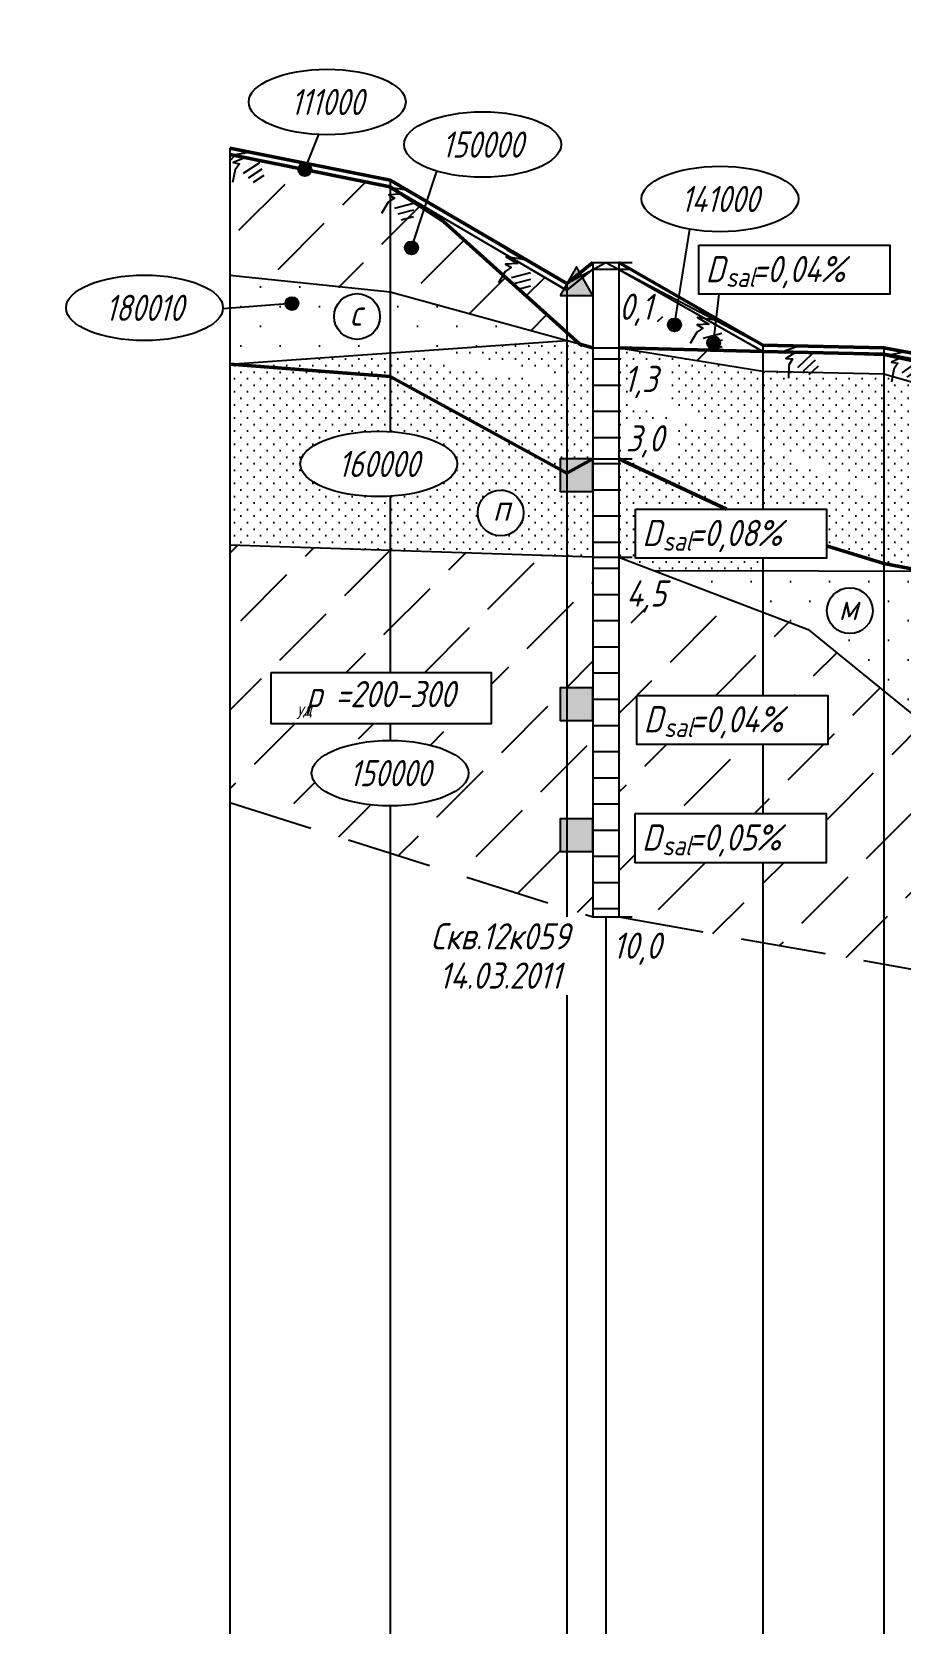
# Model space of a CAD drawing. Extents: x 0 to 1709, y -39 to 624.
# Drawn here: x 107.3 to 173.7, y 403.1 to 524.7 of the extents above; entities that cross this region are included whole.
import ezdxf
from ezdxf import colors
from ezdxf.entities.mleader import LeaderData, LeaderLine
from ezdxf.enums import TextEntityAlignment as Align
from ezdxf.math import Vec2, Vec3

# ---------------------------------------------------------------- set-up
doc = ezdxf.new("R2010")
doc.units = 0
doc.linetypes.add('ИИ27003', pattern=[9.5, 6.5, -3])
for name, color, linetype, lineweight in [('ИИ_ГЕОЛОГИЯ_025', 7, 'Continuous', 25), ('ИИ_ГЕОЛОГИЯ_050', 7, 'Continuous', 50), ('ИИ_ГЕОФИЗИКА_025', 7, 'Continuous', 25), ('ИИ_ПРОФИЛЬ_025', 7, 'Continuous', 25)]:
    doc.layers.add(name, color=color, linetype=linetype, lineweight=lineweight)
doc.layers.add('Профиль', color=7, linetype='Continuous')
doc.layers.add('ТХ-Л', color=140, linetype='Continuous')
doc.styles.add('VNIPISIMPLEXCUR', font='simplex.shx', dxfattribs={"width": 0.8, "oblique": 15})
doc.linetypes.add('ИИ27001', pattern='A,2.5,[1,3dservice.shx,S=1.85,R=180.00002,X=0,Y=0],2.5,-1', length=6)
doc.linetypes.add('ИИ27002', pattern='A,2,-0.6,[1,3dservice.shx,S=0.6,R=30.000013,X=0.9,Y=0],-0.6,[1,3dservice.shx,S=0.6,R=-30.000013,X=0.3,Y=0],-0.6,[1,3dservice.shx,S=0.6,R=209.999975,X=-0.3,Y=0],-0.6,[1,3dservice.shx,S=0.6,R=150.000007,X=-0.9,Y=0],-0.6,2', length=7)
doc.linetypes.add('ИИ27005', pattern='A,2.5,[1,3dservice.shx,S=1.85,R=180.00002,X=0,Y=0],2.5,-2,[4,3dservice.shx,S=0.5,R=0,X=0,Y=0],-2', length=9)
pattern_1 = [(45, (-110.7096, -78.301), (-3, 3), [5, -2])]
pattern_2 = [(0, (-113.7096, -78.30115), (0.5, 0.5), [0, -1])]
pattern_3 = [(0, (-113.7096, -78.3012), (1.5, 1.5), [0, -3])]
pattern_4 = [(0, (-113.7096, -78.3012), (0, 2), [])]

# ---------------------------------------------------------------- blocks, each defined once
blk = doc.blocks.new('ИИ16001')
at = {"linetype": 'Continuous', "lineweight": 25}
h = blk.add_hatch(color=0, dxfattribs=at)
edge = h.paths.add_edge_path()
edge.add_arc((0, 0), 0.5, 0, 360)
at = {"color": 0, "linetype": 'Continuous', "lineweight": 25}
blk.add_circle((0, 0), 0.5, dxfattribs=at)
blk = doc.blocks.new('ИИ25004')
at = {"linetype": 'Continuous', "lineweight": 25}
blk.add_hatch(color=0, dxfattribs=at).paths.add_polyline_path([(-2.5, 0), (0, 0), (-1.25, 2.17)])
at = {"color": 0, "linetype": 'Continuous', "lineweight": 25}
blk.add_lwpolyline([(-2.5, 0), (0, 0), (-1.25, 2.17)], close=True, dxfattribs=at)
blk = doc.blocks.new('ИИ25005')
at = {"linetype": 'Continuous', "lineweight": 25}
blk.add_hatch(color=0, dxfattribs=at).paths.add_polyline_path([(0, 0), (0, 2.5), (-2.5, 2.5), (-2.5, 0)])
at = {"color": 0, "linetype": 'Continuous', "lineweight": 25}
blk.add_lwpolyline([(0, 0), (0, 2.5), (-2.5, 2.5), (-2.5, 0)], close=True, dxfattribs=at)
blk = doc.blocks.new('ИИ25010')
at = {"color": 0, "linetype": 'Continuous', "lineweight": 25}
for points in [[(0, 0), (3, 0), (0.5, -1), (2.5, -1), (1, -2), (2, -2), (1.5, -3), (1.5, -5)], [(4.94, -1.23), (2.82, -3.35)], [(5.47, -2.12), (3.7, -3.88)], [(6, -3), (4.59, -4.41)]]:
    blk.add_lwpolyline(points, dxfattribs=at)
blk = doc.blocks.new('ИИ25042')
at = {"color": 0, "linetype": 'Continuous', "lineweight": 25}
blk.add_circle((0, 0), 1.75, dxfattribs=at)
at = {"color": 0, "linetype": 'Continuous', "style": 'VNIPISIMPLEXCUR', "oblique": 15, "width": 0.8}
blk.add_attdef('CAPTION', text='', height=2, dxfattribs=at).set_placement((0, 0.3), align=Align.MIDDLE_CENTER)
blk = doc.blocks.new('ИИ25020')
at = {"color": 0, "linetype": 'Continuous', "lineweight": 25}
blk.add_ellipse((0, 0), major_axis=(-6, 0), ratio=0.416667, dxfattribs=at)
at = {"color": 0, "linetype": 'Continuous', "style": 'VNIPISIMPLEXCUR', "oblique": 15, "width": 0.75}
blk.add_attdef('INDEX', text='', height=2, dxfattribs=at).set_placement((0, 0), align=Align.MIDDLE_CENTER)

msp = doc.modelspace()

# ---------------------------------------------------------------- hatches: boundary and pattern name
at = {"layer": 'ИИ_ГЕОЛОГИЯ_025'}
h = msp.add_hatch(dxfattribs=at)
h.set_pattern_fill('ИИ_СУПЕСЬ', color=256, pattern_type=2)
h.set_pattern_definition(pattern_1)
h.paths.add_polyline_path([(134.6912, 512.86), (122.4412, 515.31), (122.4412, 506.0629), (134.6912, 504.8032)])
h.paths.add_polyline_path([(138.7501, 510.227), (137.3112, 511.1605), (136.4833, 508.6597, -0.32339553), (136.8262, 508.1851, -1), (135.8262, 508.1851, -0.51126398), (136.4833, 508.6597), (137.3112, 511.1605), (134.8299, 512.7701), (134.6912, 512.7905), (134.6912, 512.7592), (135.4832, 512.2982), (134.6912, 512.2499), (134.6912, 512.1806), (135.0156, 511.9918), (134.6912, 511.7792), (134.6912, 504.8032), (148.1912, 501.1075), (148.1912, 501.7406)])
h = msp.add_hatch(dxfattribs=at)
h.set_pattern_fill('ИИ_СУГЛИНОК', color=256, pattern_type=2)
h.set_pattern_definition([(45, (-113.7096, -78.301), (-3, 3), [])])
h.paths.add_polyline_path([(148.1912, 504.56), (147.6912, 504.56), (147.9826, 505.0647), (143.9335, 507.4482), (143.5615, 507.5031), (144.4258, 507.0001), (143.5261, 506.9452), (143.9582, 506.6937), (143.4906, 506.3873), (143.3296, 506.1106), (148.1912, 501.7406)])
h.paths.add_polyline_path([(155.5337, 504.6282), (155.1772, 504.8316), (152.2294, 504.8316), (152.2294, 502.5516), (155.5337, 502.5516)], flags=16)
h.paths.add_polyline_path([(163.1912, 500.26), (152.1912, 500.56), (163.1912, 498.7668)])
h.paths.add_polyline_path([(151.3344, 501.8749), (155.1915, 501.5559), (156.1485, 505.1274), (152.2913, 505.4464)], flags=9)
h = msp.add_hatch(dxfattribs=at)
h.set_pattern_fill('ИИ_ПЕСОК_СРЕДНИЙ', color=256, pattern_type=2)
h.set_pattern_definition(pattern_3)
h.paths.add_polyline_path([(134.6912, 504.8032), (122.4412, 506.0629), (122.4412, 503.5896), (122.5007, 503.5775), (126.6855, 503.8926, -1.03830076), (127.6841, 503.9301, -0.96311208), (126.6855, 503.8926), (122.5007, 503.5775), (130.7651, 501.8928, -0.1620294), (130.4161, 502.9415, -1), (133.9161, 502.9415, -0.26728136), (133.0449, 501.4281), (134.6912, 501.0926)])
h.paths.add_polyline_path([(126.6464, 502.0397), (122.4412, 502.8883), (122.4412, 499.31), (134.6912, 500.1652), (134.6912, 500.2951)])
h.paths.add_polyline_path([(134.6912, 504.8032), (134.6912, 501.0926), (138.0802, 500.4017), (148.1912, 501.1075)])
h = msp.add_hatch(dxfattribs=at)
h.set_pattern_fill('ИИ_ПЕСОК_ПЫЛЕВАТЫЙ', color=256, pattern_type=2)
h.set_pattern_definition(pattern_2)
edge = h.paths.add_edge_path()
edge.add_ellipse((133.8249, 491.6761), major_axis=(-6, 0), ratio=0.41666667, start_angle=261.6987, end_angle=458.3013, ccw=False)
edge.add_line((134.6912, 494.1499), (134.6912, 498.36))
edge.add_line((134.6912, 498.36), (122.4412, 499.31))
edge.add_line((122.4412, 499.31), (122.4412, 485.4777))
edge.add_line((122.4412, 485.4777), (134.6912, 485.0726))
edge.add_line((134.6912, 485.0726), (134.6912, 489.2023))
edge = h.paths.add_edge_path()
edge.add_line((134.6912, 498.36), (134.6912, 494.1499))
edge.add_ellipse((133.8249, 491.6761), major_axis=(-6, 0), ratio=0.41666667, start_angle=98.3013, end_angle=261.6987, ccw=False)
edge.add_line((134.6912, 489.2023), (134.6912, 485.0726))
edge.add_line((134.6912, 485.0726), (148.1912, 484.6262))
edge.add_line((148.1912, 484.6262), (148.1912, 489.56))
edge.add_line((148.1912, 489.56), (147.6912, 489.56))
edge.add_line((147.6912, 489.56), (147.6912, 491.2365))
edge.add_line((147.6912, 491.2365), (134.6912, 498.36))
h.paths.add_polyline_path([(144.8924, 487.9332, -1), (141.3924, 487.9332, -1)], flags=16)
h.paths.add_polyline_path([(142.4845, 488.7977), (143.9074, 488.7977), (143.9074, 487.1844), (142.4845, 487.1844)], flags=0)
h.paths.add_polyline_path([(148.1912, 497.686), (148.0222, 497.7359), (141.993, 498.7116), (135.1445, 500.1968), (134.6912, 500.1652), (134.6912, 498.36), (147.6912, 491.2365), (147.6912, 492.06), (148.1912, 492.06)])
h.paths.add_polyline_path([(148.1912, 501.1075), (138.0802, 500.4017), (147.2416, 498.5343), (148.1912, 498.2899)])
h.paths.add_polyline_path([(134.6912, 500.1652), (122.4412, 499.31), (134.6912, 498.36)])
h = msp.add_hatch(dxfattribs=at)
h.set_pattern_fill('ИИ_ПЕСОК_ПЫЛЕВАТЫЙ', color=256, pattern_type=2)
h.set_pattern_definition(pattern_2)
h.paths.add_polyline_path([(150.1912, 500.56), (148.1912, 501.1075), (148.1912, 492.06), (150.1912, 492.06)])
h.paths.add_polyline_path([(150.1912, 489.56), (148.1912, 489.56), (148.1912, 484.6262), (150.1912, 484.56)])
h = msp.add_hatch(dxfattribs=at)
h.set_pattern_fill('ИИ_КОНСИСТЕНЦИЯ_01', color=256, pattern_type=2)
h.set_pattern_definition(pattern_4)
h.paths.add_polyline_path([(152.1912, 500.56), (150.1912, 500.56), (150.1912, 484.56), (152.1912, 484.56)])
h = msp.add_hatch(dxfattribs=at)
h.set_pattern_fill('ИИ_ПЕСОК_ПЫЛЕВАТЫЙ', color=256, pattern_type=2)
h.set_pattern_definition(pattern_2)
h.paths.add_polyline_path([(163.1912, 498.7668), (152.1912, 500.56), (152.1912, 497.2605), (152.7928, 497.1057), (152.7928, 499.3077), (156.1992, 499.3077), (156.1992, 497.0277), (153.0959, 497.0277), (155.6225, 496.3775), (163.1912, 493.3813)])
h.paths.add_polyline_path([(163.1912, 492.9779), (160.9657, 493.8985), (155.3285, 495.5806), (152.1912, 496.5061), (152.1912, 492.06), (160.4038, 488.2296), (163.1912, 488.2296)])
h.paths.add_polyline_path([(156.5662, 492.4906), (152.6783, 492.4906), (152.6783, 494.7706), (156.5662, 494.7706)], flags=16)
h.paths.add_polyline_path([(152.1912, 492.06), (152.1912, 484.56), (154.8591, 483.5379), (163.1912, 483.5194), (163.1912, 484.4746), (153.4612, 484.4746), (153.4612, 488.2296), (160.4038, 488.2296)])
h.paths.add_polyline_path([(172.4412, 489.1518), (163.1912, 492.9779), (163.1912, 488.2296), (168.0645, 488.2296), (168.0645, 485.4178), (172.4412, 484.06)])
h.paths.add_polyline_path([(172.4412, 498.5698), (163.1912, 498.7668), (163.1912, 493.3813), (171.5592, 490.0686), (172.4412, 489.8004)])
h.paths.add_polyline_path([(177.4762, 497.1173), (175.9205, 497.566), (175.1229, 494.9316, -0.33051019), (175.478, 494.453, -1), (174.478, 494.453, -0.50318278), (175.1229, 494.9316), (175.9205, 497.566), (172.4412, 498.5698), (172.4412, 489.8004), (177.4762, 488.2699)])
h.paths.add_polyline_path([(177.4762, 487.4435), (173.3536, 488.7743), (172.4412, 489.1518), (172.4412, 484.06), (175.4499, 483.4923), (177.4762, 483.4879)])
h.paths.add_polyline_path([(177.4762, 487.4435), (177.4762, 483.4879), (185.9412, 483.4691), (185.9412, 484.7107)])
h.paths.add_polyline_path([(185.9412, 494.5335), (185.283, 494.8651), (177.4762, 497.1173), (177.4762, 488.2699), (181.4252, 487.0694), (185.9412, 485.5023)])
h.paths.add_polyline_path([(172.4412, 489.8004), (172.4412, 489.1518), (173.3536, 488.7743), (177.4762, 487.4435), (177.4762, 488.2699)])
h.paths.add_polyline_path([(181.4252, 487.0694), (177.4762, 488.2699), (177.4762, 487.4435), (185.9412, 484.7107), (185.9412, 485.5023)])
h.paths.add_polyline_path([(188.2959, 484.6851), (185.9412, 485.5023), (185.9412, 484.7107), (187.6146, 484.1705), (189.18, 483.462), (191.4436, 483.457)], flags=17)
h.paths.add_polyline_path([(187.6146, 484.1705), (185.9412, 484.7107), (185.9412, 483.4691), (189.18, 483.462)], flags=16)
h.paths.add_polyline_path([(191.6912, 491.6364), (189.6616, 492.659), (188.2836, 489.4242, -0.3006133), (188.5876, 488.9642, -1), (187.5876, 488.9642, -0.53773608), (188.2836, 489.4242), (189.6616, 492.659), (186.1176, 494.4446), (185.9412, 494.0131), (185.9412, 485.5023), (188.2959, 484.6851), (191.4436, 483.457), (191.6912, 483.4564)])
h.paths.add_polyline_path([(191.6912, 491.6364), (191.6912, 483.4564), (199.1912, 483.4398), (199.1912, 487.8576)])
h.paths.add_polyline_path([(196.9484, 486.3939, -1), (193.4484, 486.3939, -1)], flags=16)
h.paths.add_polyline_path([(194.5406, 487.2585), (195.9635, 487.2585), (195.9635, 485.6451), (194.5406, 485.6451)], flags=0)
h.paths.add_polyline_path([(199.1912, 487.8576), (199.1912, 483.4398), (205.2408, 483.4265)])
h.paths.add_polyline_path([(151.6951, 496.351), (155.9332, 496.032), (156.8901, 499.6035), (152.652, 499.9224)], flags=9)
h.paths.add_polyline_path([(151.8594, 491.8139), (156.4023, 491.4949), (157.3592, 495.0664), (152.8164, 495.3853)], flags=9)
h.paths.add_polyline_path([(194.2579, 485.5411), (196.0675, 485.3625), (196.6034, 487.3625), (194.7938, 487.5411)], flags=8)
h = msp.add_hatch(dxfattribs=at)
h.set_pattern_fill('ИИ_СУПЕСЬ', color=256, pattern_type=2)
h.set_pattern_definition(pattern_1)
edge = h.paths.add_edge_path()
edge.add_line((134.6912, 485.0726), (122.4412, 485.4777))
edge.add_line((122.4412, 485.4777), (122.4412, 465.81))
edge.add_line((122.4412, 465.81), (134.6912, 461.9474))
edge.add_line((134.6912, 461.9474), (134.6912, 465.547))
edge.add_ellipse((134.6912, 468.047), major_axis=(-6, 0), ratio=0.41666667, start_angle=270, end_angle=450, ccw=False)
edge.add_line((134.6912, 470.547), (134.6912, 471.8223))
edge.add_line((134.6912, 471.8223), (125.6098, 471.8223))
edge.add_line((125.6098, 471.8223), (125.6098, 475.75))
edge.add_line((125.6098, 475.75), (134.6912, 475.75))
edge.add_line((134.6912, 475.75), (134.6912, 485.0726))
edge = h.paths.add_edge_path()
edge.add_line((148.1912, 484.6262), (134.6912, 485.0726))
edge.add_line((134.6912, 485.0726), (134.6912, 475.75))
edge.add_line((134.6912, 475.75), (142.4125, 475.75))
edge.add_line((142.4125, 475.75), (142.4125, 471.8223))
edge.add_line((142.4125, 471.8223), (134.6912, 471.8223))
edge.add_line((134.6912, 471.8223), (134.6912, 470.547))
edge.add_ellipse((134.6912, 468.047), major_axis=(-6, 0), ratio=0.41666667, start_angle=90, end_angle=270, ccw=False)
edge.add_line((134.6912, 465.547), (134.6912, 461.9474))
edge.add_line((134.6912, 461.9474), (148.1912, 457.6907))
edge.add_line((148.1912, 457.6907), (148.1912, 462.06))
edge.add_line((148.1912, 462.06), (147.6912, 462.06))
edge.add_line((147.6912, 462.06), (147.6912, 464.56))
edge.add_line((147.6912, 464.56), (148.1912, 464.56))
edge.add_line((148.1912, 464.56), (148.1912, 472.06))
edge.add_line((148.1912, 472.06), (147.6912, 472.06))
edge.add_line((147.6912, 472.06), (147.6912, 474.56))
edge.add_line((147.6912, 474.56), (148.1912, 474.56))
edge.add_line((148.1912, 474.56), (148.1912, 484.6262))
h = msp.add_hatch(dxfattribs=at)
h.set_pattern_fill('ИИ_СУПЕСЬ', color=256, pattern_type=2)
h.set_pattern_definition(pattern_1)
h.paths.add_polyline_path([(150.1912, 484.56), (148.1912, 484.6262), (148.1912, 474.56), (150.1912, 474.56)])
h.paths.add_polyline_path([(150.1912, 472.06), (148.1912, 472.06), (148.1912, 464.56), (150.1912, 464.56)])
h.paths.add_polyline_path([(150.1912, 462.06), (148.1912, 462.06), (148.1912, 457.6907), (150.1912, 457.06)])
h = msp.add_hatch(dxfattribs=at)
h.set_pattern_fill('ИИ_КОНСИСТЕНЦИЯ_01', color=256, pattern_type=2)
h.set_pattern_definition(pattern_4)
h.paths.add_polyline_path([(152.1912, 484.56), (150.1912, 484.56), (150.1912, 457.06), (152.1912, 457.06)])
h = msp.add_hatch(dxfattribs=at)
h.set_pattern_fill('ИИ_СУПЕСЬ', color=256, pattern_type=2)
h.set_pattern_definition(pattern_1)
h.paths.add_polyline_path([(163.1912, 480.3457), (156.6254, 482.8612), (156.6254, 480.6354), (152.7881, 480.6354), (152.7881, 482.9154), (156.4838, 482.9154), (152.1912, 484.56), (152.1912, 457.06), (163.1912, 455.1008), (163.1912, 461.2043), (153.4301, 461.2043), (153.4301, 464.9594), (163.1912, 464.9594), (163.1912, 470.2383), (153.5593, 470.2383), (153.5593, 473.9934), (163.1912, 473.9934)])
h.paths.add_polyline_path([(172.4412, 474.3267), (166.6548, 479.0187), (163.1912, 480.3457), (163.1912, 473.9934), (168.1627, 473.9934), (168.1627, 470.2383), (163.1912, 470.2383), (163.1912, 464.9594), (168.0335, 464.9594), (168.0335, 461.2043), (163.1912, 461.2043), (163.1912, 455.1008), (172.4412, 453.4532)])
h.paths.add_polyline_path([(177.4762, 470.2839), (177.4762, 452.5564), (185.9412, 451.0487), (185.9412, 463.2292), (184.8844, 464.3889)])
h.paths.add_polyline_path([(177.4762, 470.2839), (174.8365, 472.3844), (172.4412, 474.3267), (172.4412, 453.4532), (177.4762, 452.5564)])
h.paths.add_polyline_path([(191.6912, 456.9192), (191.6912, 450.0246), (199.1912, 448.6887)])
h.paths.add_polyline_path([(191.6912, 456.9192), (185.9412, 463.2292), (185.9412, 451.0487), (191.6912, 450.0246)])
h.paths.add_polyline_path([(151.8927, 479.9587), (156.4355, 479.6398), (157.3925, 483.2112), (152.8496, 483.5302)], flags=9)
h = msp.add_hatch(dxfattribs=at)
h.set_pattern_fill('ИИ_ПЕСОК_СРЕДНИЙ', color=256, pattern_type=2)
h.set_pattern_definition(pattern_3)
h.paths.add_polyline_path([(218.4412, 469.26), (194.9159, 477.4879), (177.4762, 483.4879), (154.8591, 483.5379), (166.6548, 479.0187), (174.8365, 472.3844), (184.8844, 464.3889), (199.1912, 448.6887), (218.4412, 445.26)])
h.paths.add_polyline_path([(191.0351, 461.6162), (191.0351, 465.5439), (207.8377, 465.5439), (207.8377, 461.6162)], flags=16)
edge = h.paths.add_edge_path(flags=16)
edge.add_ellipse((208.3923, 454.5945), major_axis=(-6, 0), ratio=0.41666667, start_angle=0, end_angle=360)
h.paths.add_polyline_path([(193.7135, 473.2465), (174.5961, 473.2465), (174.5961, 476.8516), (193.7135, 476.8516)], flags=16)
h.paths.add_polyline_path([(168.087, 480.4568, -1), (171.587, 480.4568, -1)], flags=16)
h.paths.add_polyline_path([(168.6198, 479.4967), (170.6579, 479.3181), (171.1938, 481.3181), (169.1557, 481.4967)], flags=8)
h.paths.add_polyline_path([(203.9727, 453.2284), (212.5441, 452.9605), (213.3479, 455.9605), (204.7765, 456.2284)], flags=8)
h.paths.add_polyline_path([(190.7566, 461.7256), (207.3281, 461.3683), (208.3999, 465.3683), (191.8284, 465.7256)], flags=24)
h.paths.add_polyline_path([(192.539, 461.7252), (194.2962, 461.5912), (194.6981, 463.0912), (192.941, 463.2252)], flags=8)
h.paths.add_polyline_path([(174.054, 473.7227), (193.1111, 473.4548), (193.915, 476.4548), (174.8578, 476.7227)], flags=24)
h.paths.add_polyline_path([(175.9611, 473.4394), (176.9944, 473.3054), (177.3963, 474.8054), (176.363, 474.9394)], flags=8)

# ---------------------------------------------------------------- linework, layer by layer
at = {"layer": 'ИИ_ГЕОЛОГИЯ_025', "flags": 128}
for points in [[(128.1727, 514.1771), (129.2308, 516.8511)], [(122.4412, 515.31), (134.6912, 512.8886), (148.1912, 504.942), (150.1912, 506.5267)], [(122.4412, 515.31), (134.6912, 512.86), (148.1912, 504.96), (150.1912, 506.56)], [(136.3262, 508.1851), (138.2679, 514.0507)], [(149.2038, 500.8303), (137.9394, 510.9557)], [(156.4339, 502.2961), (157.6104, 509.6153)], [(150.1912, 500.56), (134.6912, 504.8032), (122.4412, 506.0629)], [(150.1912, 507.06), (153.1912, 507.06)], [(150.1912, 506.56), (153.1912, 506.56)], [(152.1912, 506.535), (163.1912, 500.2924), (172.4412, 499.9762), (177.4762, 498.892), (185.9412, 496.1857), (191.6912, 493.7765), (199.1912, 490.0222), (209.6912, 482.5935), (218.4412, 479.26)], [(152.1912, 506.535), (163.1912, 500.26), (172.4412, 500.06), (177.4762, 499.11), (185.9412, 496.21), (191.6912, 493.96), (199.1912, 490.06), (209.6912, 482.56), (218.4412, 479.26)], [(127.1841, 503.9301), (121.9118, 503.5331)], [(159.4271, 500.9363), (159.8571, 504.6367)], [(150.1912, 500.56), (153.1912, 500.56)], [(152.1912, 500.56), (163.1912, 498.7668), (172.4412, 498.5698), (185.283, 494.8651), (199.1912, 487.8576), (209.6912, 480.1667), (218.4412, 476.51)], [(150.1912, 492.06), (153.1912, 492.06)], [(150.1912, 484.56), (122.4412, 485.4777)], [(150.1912, 484.56), (153.1912, 484.56)], [(152.1912, 484.56), (166.6548, 479.0187), (174.8365, 472.3844), (184.8844, 464.3889), (199.1912, 448.6887)], [(150.1912, 457.06), (153.1912, 457.06)]]:
    msp.add_lwpolyline(points, dxfattribs=at)
for points in [[(158.2968, 508.3918), (172.9002, 508.3918), (172.9002, 504.6367), (158.2968, 504.6367)], [(153.4612, 488.2296), (168.0645, 488.2296), (168.0645, 484.4746), (153.4612, 484.4746)], [(153.5593, 473.9934), (168.1627, 473.9934), (168.1627, 470.2383), (153.5593, 470.2383)], [(153.4301, 464.9594), (168.0335, 464.9594), (168.0335, 461.2043), (153.4301, 461.2043)]]:
    msp.add_lwpolyline(points, close=True, dxfattribs=at)
at = {"layer": 'ИИ_ГЕОЛОГИЯ_025', "linetype": 'Continuous', "flags": 128}
for points in [[(150.1912, 507.06), (150.1912, 505.8834)], [(152.1912, 507.06), (152.1912, 457.06)], [(150.1912, 505.8365), (150.1912, 457.06)]]:
    msp.add_lwpolyline(points, dxfattribs=at)
at = {"layer": 'ИИ_ГЕОЛОГИЯ_025', "linetype": 'ИИ27002', "flags": 128}
for points in [[(122.4412, 499.31), (148.1912, 501.1075)], [(154.8591, 483.5379), (205.2408, 483.4265)]]:
    msp.add_lwpolyline(points, dxfattribs=at)
at = {"layer": 'ИИ_ГЕОЛОГИЯ_025', "linetype": 'ИИ27003', "flags": 128}
for points in [[(122.4412, 465.81), (150.1912, 457.06)], [(152.1912, 457.06), (218.4412, 445.26)]]:
    msp.add_lwpolyline(points, dxfattribs=at)
at = {"layer": 'ИИ_ГЕОЛОГИЯ_050', "linetype": 'ИИ27001', "flags": 128}
for points in [[(122.4412, 515.81), (134.6912, 513.36), (148.1912, 505.46), (150.1912, 507.06)], [(150.1912, 500.56), (149.2038, 500.8303), (138.7501, 510.227), (134.6912, 512.86), (122.4412, 515.31)], [(152.1912, 507.06), (163.1912, 500.76), (172.4412, 500.56), (177.4762, 499.61), (185.9412, 496.71), (191.6912, 494.46), (199.1912, 490.56), (209.6912, 483.06), (218.4412, 480.26)], [(218.4412, 479.26), (209.6912, 482.56), (199.1912, 490.06), (191.6912, 493.96), (185.9412, 496.21), (177.4762, 499.11), (172.4412, 500.06), (163.1912, 500.26), (152.1912, 500.56)]]:
    msp.add_lwpolyline(points, dxfattribs=at)
at = {"layer": 'ИИ_ГЕОЛОГИЯ_050', "linetype": 'ИИ27005', "flags": 128}
for points in [[(150.1912, 492.06), (148.1912, 490.9626), (134.6912, 498.36), (122.4412, 499.31)], [(160.4038, 488.2296), (152.1912, 492.06)], [(218.4412, 463.76), (209.6912, 466.56), (199.1912, 474.06), (191.6912, 477.96), (185.9412, 480.21), (177.4762, 483.11), (172.4412, 484.06), (168.0645, 485.4178)]]:
    msp.add_lwpolyline(points, dxfattribs=at)
at = {"layer": 'ИИ_ГЕОФИЗИКА_025', "flags": 128}
msp.add_lwpolyline([(125.6098, 475.75), (142.4125, 475.75), (142.4125, 471.8223), (125.6098, 471.8223)], close=True, dxfattribs=at)
at = {"layer": 'ИИ_ПРОФИЛЬ_025', "flags": 128}
for points in [[(122.4412, 515.81), (122.4412, 337.81)], [(122.4412, 515.81), (134.6912, 513.36), (148.1912, 505.46), (151.1912, 507.06), (163.1912, 500.76), (172.4412, 500.56), (177.4762, 499.61), (185.9412, 496.71), (191.6912, 494.46), (199.1912, 490.56), (209.6912, 483.06), (219.4412, 480.26), (222.4412, 479.31), (230.9412, 473.81), (240.1912, 461.86), (249.9412, 455.91), (255.4612, 452.01), (259.6912, 450.01), (272.4412, 444.61)], [(134.6912, 513.36), (134.6912, 494.1499)], [(148.1912, 505.46), (148.1912, 457.0784)], [(163.1912, 500.76), (163.1912, 488.2296)], [(172.4412, 500.56), (172.4412, 337.81)], [(134.6912, 489.2023), (134.6912, 475.75)], [(163.1912, 484.4746), (163.1912, 473.9934)], [(134.6912, 471.8223), (134.6912, 470.547)], [(163.1912, 470.2383), (163.1912, 464.9594)], [(134.6912, 465.547), (134.6912, 337.81)], [(163.1912, 461.2043), (163.1912, 337.81)], [(151.1912, 457.06), (151.1912, 337.81)], [(148.1912, 451.0784), (148.1912, 337.81)]]:
    msp.add_lwpolyline(points, dxfattribs=at)
at = {"layer": 'Профиль'}
msp.add_lwpolyline([(122.4412, 515.81), (134.6912, 513.36), (148.1912, 505.46), (151.1912, 507.06), (163.1912, 500.76), (172.4412, 500.56), (177.4762, 499.61), (185.9412, 496.71), (191.6912, 494.46), (199.1912, 490.56), (209.6912, 483.06), (219.4412, 480.26), (222.4412, 479.31), (230.9412, 473.81), (240.1912, 461.86), (249.9412, 455.91), (255.4612, 452.01), (259.6912, 450.01), (272.4412, 444.61)], dxfattribs=at)

# ---------------------------------------------------------------- block references
at = {"layer": 'ИИ_ГЕОЛОГИЯ_025'}
for p, values in [((129.8839, 519.3363), {'INDEX': '111000'}), ((141.7632, 516.0827), {'INDEX': '150000'}), ((159.9169, 511.9232), {'INDEX': '141000'}), ((115.9144, 503.606), {'INDEX': '180010'}), ((133.8249, 491.6761), {'INDEX': '160000'}), ((134.6912, 468.047), {'INDEX': '150000'})]:
    msp.add_blockref('ИИ25020', p, dxfattribs=at).add_auto_attribs(values)
for p, xscale, yscale, zscale, rotation in [((122.3972, 515.778), 0.4999999999999999, 0.4999999999999999, 0.4999999999999999, 348.83655689), ((134.6544, 513.3591), 0.5, 0.5, 0.5, 329.7984182700001), ((143.597, 508.061), 0.5, 0.5, 0.5, 329.7984182700001), ((158.2389, 503.4248), 0.5, 0.5, 0.5, 329.79344447), ((164.4794, 500.7513), 0.4999999999999999, 0.4999999999999999, 0.4999999999999999, 358.17548071), ((172.6982, 500.525), 0.4999999999999999, 0.4999999999999999, 0.4999999999999999, 350.5925306400001)]:
    msp.add_blockref('ИИ25010', p, dxfattribs=dict(at, xscale=xscale, yscale=yscale, zscale=zscale, rotation=rotation))
for name, p in [('ИИ16001', (128.1727, 514.1771)), ('ИИ16001', (136.3262, 508.1851)), ('ИИ25004', (150.1912, 504.56)), ('ИИ16001', (127.1841, 503.9301)), ('ИИ16001', (156.4339, 502.2961)), ('ИИ16001', (159.4271, 500.9363)), ('ИИ25005', (150.1912, 489.56)), ('ИИ25005', (150.1912, 472.06)), ('ИИ25005', (150.1912, 462.06))]:
    msp.add_blockref(name, p, dxfattribs=at)
ref = msp.add_blockref('ИИ25042', (132.1661, 502.9415), dxfattribs=at)
ref.add_attrib('CAPTION', 'c', dxfattribs={"layer": '0', "color": 0, "linetype": 'Continuous', "height": 2, "style": 'VNIPISIMPLEXCUR', "oblique": 15, "width": 0.8}).set_placement((132.0573, 503.2255), align=Align.MIDDLE_CENTER)
ref = msp.add_blockref('ИИ25042', (143.1424, 487.9332), dxfattribs=at)
ref.add_attrib('CAPTION', 'п', dxfattribs={"layer": '0', "color": 0, "linetype": 'Continuous', "height": 2, "style": 'VNIPISIMPLEXCUR', "oblique": 15, "width": 0.8}).set_placement((143.196, 488.3244), align=Align.MIDDLE_CENTER)
ref = msp.add_blockref('ИИ25042', (169.837, 480.4568), dxfattribs=at)
ref.add_attrib('CAPTION', 'м', dxfattribs={"layer": '0', "color": 0, "linetype": 'Continuous', "height": 2, "style": 'VNIPISIMPLEXCUR', "oblique": 15, "width": 0.8}).set_placement((169.7281, 480.7407), align=Align.MIDDLE_CENTER)

# ---------------------------------------------------------------- texts
at = {"layer": 'ИИ_ГЕОЛОГИЯ_025', "style": 'VNIPISIMPLEXCUR', "oblique": 15, "width": 0.8}
for s, height, p in [('D  =0,04%%%', 2, (158.815, 505.564)), ('sal', 1.5, (160.3639, 505.2038)), ('D  =0,08%%%', 2, (153.9793, 485.4019)), ('sal', 1.5, (155.5282, 485.0417)), ('D  =0,04%%%', 2, (154.0774, 471.1656)), ('sal', 1.5, (155.6263, 470.8054)), ('D  =0,05%%%', 2, (153.9483, 462.1316)), ('sal', 1.5, (155.4972, 461.7714))]:
    msp.add_text(s, height=height, dxfattribs=at).set_placement(p)
for s, p in [('0,1', (152.1912, 503.6916)), ('1,3', (152.5519, 498.1677)), ('3,0', (152.7162, 493.6306)), ('4,5', (152.7495, 481.7754)), ('10,0', (151.7171, 454.8649))]:
    msp.add_text(s, height=2, dxfattribs=at).set_placement(p, align=Align.MIDDLE_LEFT)
for s, p in [('Скв.12к059', (143.1011, 456.5785)), ('14.03.2011', (143.1011, 453.5785))]:
    msp.add_text(s, height=2, dxfattribs=at).set_placement(p, align=Align.TOP_CENTER)
at = {"layer": 'ИИ_ГЕОФИЗИКА_025', "style": 'VNIPISIMPLEXCUR', "oblique": 15, "width": 0.8}
for s, height, p in [('р =200-300', 2, (133.9744, 474.0864)), ('уд', 1, (128.1487, 472.9477))]:
    msp.add_text(s, height=height, dxfattribs=at).set_placement(p, align=Align.MIDDLE_CENTER)

# ---------------------------------------------------------------- leaders
at = {"layer": 'ТХ-Л', "linetype": 'Continuous', "ltscale": 100}
ml = msp.add_multileader_mtext('Standard', dxfattribs=at)
ml.set_content('1\\P', color=256, style='VNIPISIMPLEXCUR')
ml.set_leader_properties()
ml.build(insert=Vec2(0, 0))
ml.multileader.update_dxf_attribs({"leader_type": 0, "has_dogleg": 0, "text_left_attachment_type": 0, "text_right_attachment_type": 0, "dogleg_length": 0.36})
ctx = ml.context
ctx.base_point, ctx.char_height, ctx.plane_origin = Vec3(1485.4373, 603.5324), 3.5, Vec3(-2.9564, -5.4174)
ctx.left_attachment, ctx.right_attachment = 0, 0
notes = []
notes.append((ctx, [(0, (0, 0, 0), (0, 0), (1, 0), 1, [])]))
ctx.mtext.insert, ctx.mtext.flow_direction = Vec3(1487.4373, 603.5324), 5
for ctx, leaders in notes:
    for number, flags, end, landing, length, lines in leaders:
        leader = LeaderData()
        leader.index, (leader.has_last_leader_line, leader.has_dogleg_vector, leader.attachment_direction) = number, flags
        leader.last_leader_point, leader.dogleg_vector, leader.dogleg_length = Vec3(end), Vec3(landing), length
        for number, points, colour, breaks in lines:
            line = LeaderLine()
            line.index, line.vertices, line.color, line.breaks = number, Vec3.list(points), colors.encode_raw_color(colour), breaks
            leader.lines.append(line)
        ctx.leaders.append(leader)

doc.saveas('drawing.dxf')
